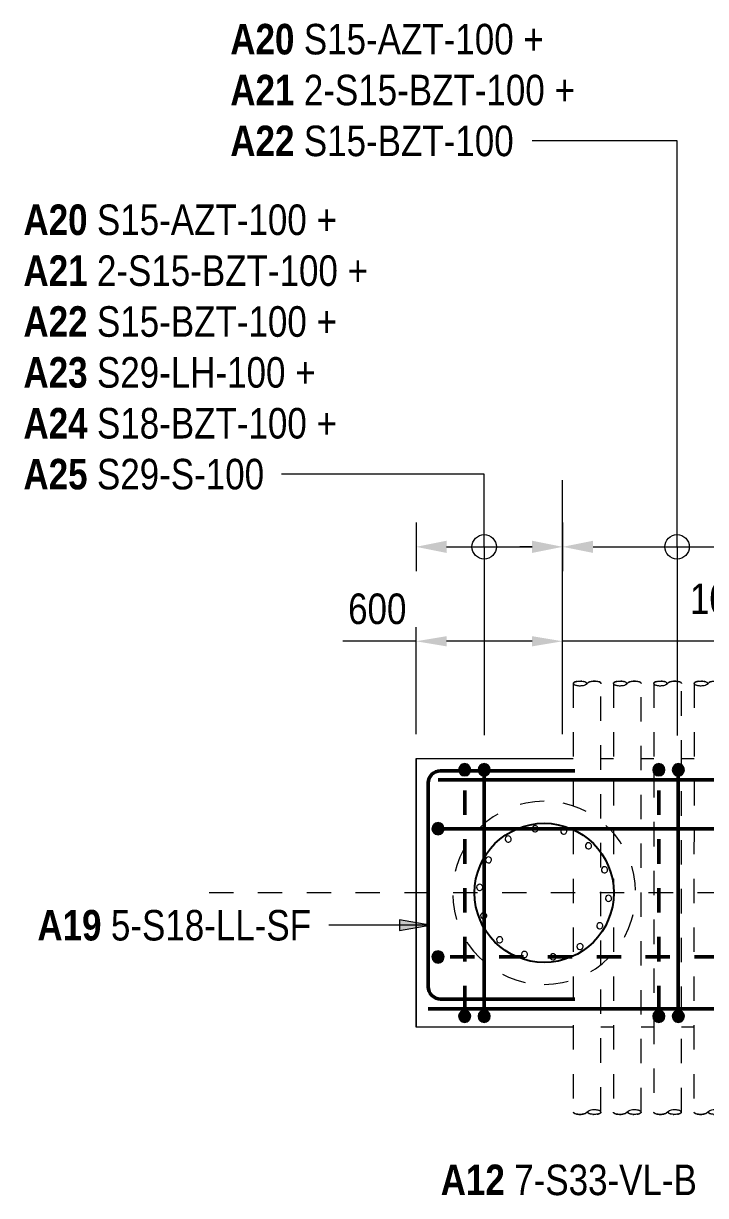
# Model space of a CAD drawing. Header units: metres. Extents: x 1652 to 1749, y -583 to 22.
# Drawn here: x 1652.378 to 1655.171, y -582.501 to -577.701 of the extents above; entities that cross this region are included whole.
import ezdxf

# ---------------------------------------------------------------- set-up
doc = ezdxf.new("R2010")
doc.units = ezdxf.units.M
doc.linetypes.add('JacobsDash', pattern=[0.0045, 0.003, -0.0015])
doc.linetypes.add('JacobsGridLine', pattern=[0.0145, 0.01, -0.001, 0.0025, -0.001])
doc.layers.get('Defpoints').update_dxf_attribs({"color": 41})
for name, color, linetype, lineweight in [('BRIDGE-ABUTMENT-CONC', 7, 'Continuous', 50), ('D-BDGE', 7, 'Continuous', 13), ('D-BDGE-FNDN-LINES-18-HID', 7, 'JacobsDash', 18), ('D-BDGE-LINE', 7, 'Continuous', 9), ('D-ENHA-GEN-LINE', 7, 'Continuous', 9), ('D-ENHA-GEN-LINE-GRIDS', 7, 'Continuous', 9), ('D-ENHA-TEXT', 7, 'Continuous', 9), ('D-ENHA-TEXT-DIMS', 7, 'Continuous', 9)]:
    doc.layers.add(name, color=color, linetype=linetype, lineweight=lineweight)
doc.layers.add('D-BDGE-Conduits', color=1, linetype='Continuous', lineweight=9, true_color=0xff0000)
doc.styles.add('Arial Narrow', font='ARIALN.TTF', dxfattribs={"height": 0.125})
doc.styles.add('Arial Narrow_B', font='ARIALNB.TTF', dxfattribs={"height": 0.125})
doc.dimstyles.new('Dimension_Standard_O__mm_', dxfattribs={"dimscale": 0.3048, "dimtxt": 0.127929, "dimasz": 0.410105, "dimexe": 0.393701, "dimexo": 0.246063, "dimgap": 0.246063, "dimtad": 1, "dimdec": 0, "dimlfac": 1000, "dimzin": 0, "dimdsep": 46, "dimtxsty": 'Arial Narrow', "dimsah": 1, "dimcen": 0.09, "dimaunit": 1, "dimadec": 4, "dimazin": 0, "dimtfac": 1, "dimtdec": 4, "dimtix": 1, "dimtmove": 2, "dimatfit": 3, "dimfxl": 1, "dimtvp": 1, "dimtfill": 1, "dimtolj": 1, "dimtzin": 0, "dimlwd": 18, "dimlwe": 18, "dimarcsym": 2})

# ---------------------------------------------------------------- blocks, each defined once
blk = doc.blocks.new('01_SFO_FRP_Pile_CastInPlace_CS - CAST-IN-PLACE PILE - 0750-7668704-DRG-1075 - ABUTMENT A REINFORCEMENT PLAN')
at = {"layer": 'D-BDGE-FNDN-LINES-18-HID', "color": 252, "true_color": 0x888888}
for start, end in [(90, 270), (270, 90)]:
    blk.add_arc((0, 0), 0.375, start, end, dxfattribs=at)
blk = doc.blocks.new('CS_DET_Rebar Combined - Multiple Bar-5956641-DRG-1075 - ABUTMENT A REINFORCEMENT PLAN')
at = {"layer": 'D-BDGE-LINE'}
for points in [[(0.025, 0), (0.0241, 0.0065), (0.0217, 0.0125), (0.0177, 0.0177), (0.0125, 0.0217), (0.0065, 0.0241), (0, 0.025), (-0.0065, 0.0241), (-0.0125, 0.0217), (-0.0177, 0.0177), (-0.0217, 0.0125), (-0.0241, 0.0065), (-0.025, 0), (-0.0241, -0.0065), (-0.0217, -0.0125), (-0.0177, -0.0177), (-0.0125, -0.0217), (-0.0065, -0.0241), (0, -0.025), (0.0065, -0.0241), (0.0125, -0.0217), (0.0177, -0.0177), (0.0217, -0.0125), (0.0241, -0.0065)], [(1.035, 0), (1.0339, 0.0071), (1.0317, 0.0125), (1.0277, 0.0177), (1.0225, 0.0217), (1.0165, 0.0241), (1.01, 0.025), (1.0035, 0.0241), (0.9975, 0.0217), (0.9923, 0.0177), (0.9883, 0.0125), (0.9859, 0.0065), (0.985, 0), (0.9859, -0.0065), (0.9883, -0.0125), (0.9923, -0.0177), (0.9975, -0.0217), (1.0035, -0.0241), (1.01, -0.025), (1.0165, -0.0241), (1.0225, -0.0217), (1.0277, -0.0177), (1.0317, -0.0125), (1.0341, -0.0065)]]:
    blk.add_hatch(color=256, dxfattribs=at).paths.add_polyline_path(points)
at = {"layer": 'D-BDGE-LINE', "lineweight": 50}
blk.add_line((0.025, 0), (0.985, 0), dxfattribs=at)
at = {"layer": 'D-BDGE-LINE'}
for centre, start, end in [((0, 0), 360, 180), ((0, 0), 180, 360), ((1.01, 0), 360, 180), ((1.01, 0), 180, 360)]:
    blk.add_arc(centre, 0.025, start, end, dxfattribs=at)
blk = doc.blocks.new('CS_DET_Rebar Combined - Multiple Bar-5956686-DRG-1075 - ABUTMENT A REINFORCEMENT PLAN')
at = {"layer": 'D-BDGE-LINE'}
for points in [[(0.025, 0), (0.0241, 0.0065), (0.0217, 0.0125), (0.0177, 0.0177), (0.0125, 0.0217), (0.0065, 0.0241), (0, 0.025), (-0.0065, 0.0241), (-0.0125, 0.0217), (-0.0177, 0.0177), (-0.0217, 0.0125), (-0.0241, 0.0065), (-0.025, 0), (-0.0241, -0.0065), (-0.0217, -0.0125), (-0.0177, -0.0177), (-0.0125, -0.0217), (-0.0065, -0.0241), (0, -0.025), (0.0065, -0.0241), (0.0125, -0.0217), (0.0177, -0.0177), (0.0217, -0.0125), (0.0241, -0.0065)], [(1.035, 0), (1.0339, 0.0071), (1.0317, 0.0125), (1.0277, 0.0177), (1.0225, 0.0217), (1.0165, 0.0241), (1.01, 0.025), (1.0035, 0.0241), (0.9975, 0.0217), (0.9923, 0.0177), (0.9883, 0.0125), (0.9859, 0.0065), (0.985, 0), (0.9859, -0.0065), (0.9883, -0.0125), (0.9923, -0.0177), (0.9975, -0.0217), (1.0035, -0.0241), (1.01, -0.025), (1.0165, -0.0241), (1.0225, -0.0217), (1.0277, -0.0177), (1.0317, -0.0125), (1.0341, -0.0065)]]:
    blk.add_hatch(color=256, dxfattribs=at).paths.add_polyline_path(points)
at = {"layer": 'D-BDGE-LINE', "linetype": 'JacobsDash', "lineweight": 50}
blk.add_line((0.985, 0), (0.025, 0), dxfattribs=at)
at = {"layer": 'D-BDGE-LINE'}
for centre, start, end in [((0, 0), 360, 180), ((0, 0), 180, 360), ((1.01, 0), 360, 180), ((1.01, 0), 180, 360)]:
    blk.add_arc(centre, 0.025, start, end, dxfattribs=at)
blk = doc.blocks.new('CS_DET_Reinf_Bar Marking - Scale 10-6090033-DRG-1075 - ABUTMENT A REINFORCEMENT PLAN')
at = {"layer": 'D-BDGE-LINE'}
for start, end in [(0, 180), (180, 0)]:
    blk.add_arc((0, 0), 0.0125, start, end, dxfattribs=at)
blk = doc.blocks.new('SC_DET_BREAK LINE - Pipe Break-7475145-DRG-1075 - ABUTMENT A REINFORCEMENT PLAN')
at = {"layer": 'D-BDGE-LINE', "color": 143, "lineweight": 13, "true_color": 0x78aac8}
for p, q in [((0.0608, 0.003), (0.0567, 0)), ((0.0567, 0), (0.0608, 0.003)), ((0.0567, 0), (0.0526, -0.003)), ((0.0567, 0), (0.0526, -0.003)), ((0.0608, -0.003), (0.0567, 0)), ((0.0567, 0), (0.0608, -0.003))]:
    blk.add_line(p, q, dxfattribs=at)
blk.add_ellipse((0.027, 0), major_axis=(0.027, 0), ratio=0.349427, start_param=3.141593, end_param=5.961804, dxfattribs=at)
for points in [[(0.0037, -0.0048), (0.0025, -0.004), (0.0006, -0.0025), (0, -0.0008), (0, 0)], [(0.1134, 0), (0.1134, -0.0006), (0.1132, -0.0017), (0.1119, -0.0033), (0.1106, -0.0043), (0.1098, -0.0048)], [(0.1129, -0.002), (0.1132, -0.0013), (0.1134, -0.0007), (0.1134, 0)], [(0.0608, -0.003), (0.0614, -0.0036), (0.0622, -0.0042), (0.0631, -0.0048)], [(0.0641, -0.0053), (0.0649, -0.0057), (0.0657, -0.0061), (0.0667, -0.0064)], [(0.0679, -0.0069), (0.0693, -0.0073), (0.0707, -0.0077), (0.0722, -0.008)], [(0.0794, -0.0091), (0.0806, -0.0092), (0.0819, -0.0093), (0.0832, -0.0094)], [(0.098, -0.0085), (0.0991, -0.0084), (0.1003, -0.0081), (0.1014, -0.0079)], [(0.1029, -0.0075), (0.1044, -0.0071), (0.1058, -0.0066), (0.107, -0.0061)], [(0.107, -0.0061), (0.108, -0.0057), (0.1089, -0.0053), (0.1097, -0.0048)], [(0.111, -0.0039), (0.1116, -0.0035), (0.112, -0.003), (0.1124, -0.0026)]]:
    blk.add_open_spline(points, degree=3, dxfattribs=at)
for points, knots in [([(0.1134, 0), (0.1134, 0.0007), (0.1129, 0.0022), (0.1107, 0.0043), (0.1072, 0.0062), (0.1025, 0.0077), (0.0969, 0.0088), (0.0908, 0.0094), (0.0844, 0.0095), (0.076, 0.0089), (0.0686, 0.0074), (0.0633, 0.005), (0.0615, 0.0037), (0.0608, 0.003)], [0.5, 0.5, 0.5, 0.5, 0.5416667, 0.5833333, 0.625, 0.6666667, 0.7083333, 0.75, 0.7916667, 0.8333333, 0.9166667, 0.9583333, 1, 1, 1, 1]), ([(0.0526, -0.003), (0.0521, -0.0035), (0.0509, -0.0045), (0.0482, -0.0059), (0.0449, -0.0071), (0.0398, -0.0085), (0.0323, -0.0095), (0.0226, -0.0095), (0.0119, -0.0082), (0.0061, -0.0062), (0.0037, -0.0048)], [0, 0, 0, 0, 0.0625, 0.125, 0.1875, 0.25, 0.375, 0.5, 0.625, 0.8125, 0.8125, 0.8125, 0.8125]), ([(0.1098, -0.0048), (0.109, -0.0052), (0.1071, -0.0062), (0.1037, -0.0073), (0.0984, -0.0086), (0.0878, -0.0099), (0.0746, -0.009), (0.0649, -0.006), (0.0618, -0.004), (0.0608, -0.003)], [0.1875, 0.1875, 0.1875, 0.1875, 0.25, 0.3125, 0.375, 0.5, 0.75, 0.875, 1, 1, 1, 1])]:
    blk.add_open_spline(points, degree=3, knots=knots, dxfattribs=at)
blk = doc.blocks.new('SC_DET_BREAK LINE - Pipe Break-7475341-DRG-1075 - ABUTMENT A REINFORCEMENT PLAN')
at = {"layer": 'D-BDGE-LINE', "color": 143, "lineweight": 13, "true_color": 0x78aac8}
for p, q in [((0.0607, 0.003), (0.0566, 0)), ((0.0566, 0), (0.0607, 0.003)), ((0.0566, 0), (0.0526, -0.003)), ((0.0566, 0), (0.0526, -0.003)), ((0.0607, -0.003), (0.0566, 0)), ((0.0566, 0), (0.0607, -0.003))]:
    blk.add_line(p, q, dxfattribs=at)
blk.add_ellipse((0.027, 0), major_axis=(0.027, 0), ratio=0.349427, start_param=3.141593, end_param=5.961804, dxfattribs=at)
for points, knots in [([(0.0526, -0.003), (0.0521, -0.0035), (0.0508, -0.0045), (0.0482, -0.0059), (0.0449, -0.0071), (0.0397, -0.0084), (0.0322, -0.0095), (0.0226, -0.0095), (0.0119, -0.0082), (0.0043, -0.0056), (0.0006, -0.0025), (0, -0.0008), (0, 0)], [0, 0, 0, 0, 0.0625, 0.125, 0.1875, 0.25, 0.375, 0.5, 0.625, 0.8125, 0.90625, 1, 1, 1, 1]), ([(0.1133, 0), (0.1133, 0.0007), (0.1128, 0.0022), (0.1106, 0.0043), (0.107, 0.0062), (0.1024, 0.0077), (0.0968, 0.0088), (0.0907, 0.0094), (0.0843, 0.0095), (0.0759, 0.0089), (0.0685, 0.0074), (0.0632, 0.005), (0.0614, 0.0037), (0.0607, 0.003)], [0.5, 0.5, 0.5, 0.5, 0.5416667, 0.5833333, 0.625, 0.6666667, 0.7083333, 0.75, 0.7916667, 0.8333333, 0.9166667, 0.9583333, 1, 1, 1, 1]), ([(0.1133, 0), (0.1133, -0.0006), (0.113, -0.0017), (0.1117, -0.0033), (0.1097, -0.0048), (0.107, -0.0061), (0.1036, -0.0073), (0.0983, -0.0086), (0.0877, -0.0099), (0.0745, -0.009), (0.0648, -0.006), (0.0617, -0.004), (0.0607, -0.003)], [0, 0, 0, 0, 0.0625, 0.125, 0.1875, 0.25, 0.3125, 0.375, 0.5, 0.75, 0.875, 1, 1, 1, 1])]:
    blk.add_open_spline(points, degree=3, knots=knots, dxfattribs=at)
for points in [[(0.1127, -0.002), (0.1131, -0.0013), (0.1133, -0.0007), (0.1133, 0)], [(0.0607, -0.003), (0.0613, -0.0036), (0.0621, -0.0042), (0.063, -0.0048)], [(0.064, -0.0053), (0.0648, -0.0057), (0.0656, -0.0061), (0.0666, -0.0064)], [(0.0678, -0.0069), (0.0692, -0.0073), (0.0707, -0.0077), (0.0723, -0.0081)], [(0.0792, -0.0091), (0.0805, -0.0092), (0.0818, -0.0093), (0.0831, -0.0094)], [(0.0978, -0.0085), (0.099, -0.0083), (0.1001, -0.0081), (0.1012, -0.0079)], [(0.1028, -0.0075), (0.1043, -0.0071), (0.1056, -0.0066), (0.1068, -0.0061)], [(0.1068, -0.0061), (0.1079, -0.0057), (0.1088, -0.0053), (0.1095, -0.0048)], [(0.1109, -0.0039), (0.1114, -0.0035), (0.1119, -0.003), (0.1122, -0.0026)]]:
    blk.add_open_spline(points, degree=3, dxfattribs=at)
blk = doc.blocks.new('SC_DET_BREAK LINE - Pipe Break-V1-DRG-1075 - ABUTMENT A REINFORCEMENT PLAN')
at = {"layer": 'D-BDGE-LINE', "color": 143, "lineweight": 13, "true_color": 0x78aac8}
for p, q in [((0.0608, 0.003), (0.0567, 0)), ((0.0567, 0), (0.0608, 0.003)), ((0.0567, 0), (0.0526, -0.003)), ((0.0567, 0), (0.0526, -0.003)), ((0.0608, -0.003), (0.0567, 0)), ((0.0567, 0), (0.0608, -0.003))]:
    blk.add_line(p, q, dxfattribs=at)
for start_param, end_param in [(3.141593, 3.790833), (3.846645, 5.961804)]:
    blk.add_ellipse((0.027, 0), major_axis=(0.027, 0), ratio=0.349427, start_param=start_param, end_param=end_param, dxfattribs=at)
for points in [[(0.0037, -0.0048), (0.0025, -0.004), (0.0006, -0.0025), (0, -0.0008), (0, 0)], [(0.1134, 0), (0.1134, -0.0006), (0.1132, -0.0017), (0.1119, -0.0033), (0.1106, -0.0043), (0.1098, -0.0048)], [(0.1129, -0.002), (0.1132, -0.0013), (0.1134, -0.0007), (0.1134, 0)], [(0.0608, -0.003), (0.0614, -0.0036), (0.0622, -0.0042), (0.0631, -0.0048)], [(0.0641, -0.0053), (0.0649, -0.0057), (0.0657, -0.0061), (0.0667, -0.0064)], [(0.0679, -0.0069), (0.0693, -0.0073), (0.0708, -0.0077), (0.0724, -0.0081)], [(0.0794, -0.0091), (0.0806, -0.0092), (0.0819, -0.0093), (0.0832, -0.0094)], [(0.098, -0.0085), (0.0991, -0.0084), (0.1003, -0.0081), (0.1014, -0.0079)], [(0.1029, -0.0075), (0.1044, -0.0071), (0.1058, -0.0066), (0.107, -0.0061)], [(0.107, -0.0061), (0.108, -0.0057), (0.1089, -0.0053), (0.1097, -0.0048)], [(0.111, -0.0039), (0.1116, -0.0035), (0.112, -0.003), (0.1124, -0.0026)]]:
    blk.add_open_spline(points, degree=3, dxfattribs=at)
for points, knots in [([(0.1134, 0), (0.1134, 0.0007), (0.1129, 0.0022), (0.1107, 0.0043), (0.1072, 0.0062), (0.1025, 0.0077), (0.0969, 0.0088), (0.0908, 0.0094), (0.0844, 0.0095), (0.076, 0.0089), (0.0686, 0.0074), (0.0633, 0.005), (0.0615, 0.0037), (0.0608, 0.003)], [0.5, 0.5, 0.5, 0.5, 0.5416667, 0.5833333, 0.625, 0.6666667, 0.7083333, 0.75, 0.7916667, 0.8333333, 0.9166667, 0.9583333, 1, 1, 1, 1]), ([(0.0526, -0.003), (0.0521, -0.0035), (0.0509, -0.0045), (0.0482, -0.0059), (0.0449, -0.0071), (0.0398, -0.0085), (0.0323, -0.0095), (0.0226, -0.0095), (0.0119, -0.0082), (0.0061, -0.0062), (0.0037, -0.0048)], [0, 0, 0, 0, 0.0625, 0.125, 0.1875, 0.25, 0.375, 0.5, 0.625, 0.8125, 0.8125, 0.8125, 0.8125]), ([(0.1098, -0.0048), (0.109, -0.0052), (0.1071, -0.0062), (0.1037, -0.0073), (0.0984, -0.0086), (0.0878, -0.0099), (0.0746, -0.009), (0.0649, -0.006), (0.0618, -0.004), (0.0608, -0.003)], [0.1875, 0.1875, 0.1875, 0.1875, 0.25, 0.3125, 0.375, 0.5, 0.75, 0.875, 1, 1, 1, 1])]:
    blk.add_open_spline(points, degree=3, knots=knots, dxfattribs=at)
blk = doc.blocks.new('SC_DET_BREAK LINE - Pipe Break-6358259-DRG-1075 - ABUTMENT A REINFORCEMENT PLAN')
at = {"layer": 'D-BDGE-LINE', "color": 143, "lineweight": 13, "true_color": 0x78aac8}
for p, q in [((0.0608, 0.003), (0.0567, 0)), ((0.0567, 0), (0.0608, 0.003)), ((0.0567, 0), (0.0526, -0.003)), ((0.0567, 0), (0.0526, -0.003)), ((0.0608, -0.003), (0.0567, 0)), ((0.0567, 0), (0.0608, -0.003))]:
    blk.add_line(p, q, dxfattribs=at)
blk.add_ellipse((0.027, 0), major_axis=(0.027, 0), ratio=0.349427, start_param=3.141593, end_param=5.961804, dxfattribs=at)
for points, knots in [([(0.0526, -0.003), (0.0521, -0.0035), (0.0509, -0.0045), (0.0482, -0.0059), (0.0449, -0.0071), (0.0398, -0.0085), (0.0323, -0.0095), (0.0226, -0.0095), (0.0119, -0.0082), (0.0043, -0.0056), (0.0006, -0.0025), (0, -0.0008), (0, 0)], [0, 0, 0, 0, 0.0625, 0.125, 0.1875, 0.25, 0.375, 0.5, 0.625, 0.8125, 0.90625, 1, 1, 1, 1]), ([(0.1134, 0), (0.1134, 0.0007), (0.1129, 0.0022), (0.1107, 0.0043), (0.1072, 0.0062), (0.1025, 0.0077), (0.0969, 0.0088), (0.0908, 0.0094), (0.0844, 0.0095), (0.076, 0.0089), (0.0686, 0.0074), (0.0633, 0.005), (0.0615, 0.0037), (0.0608, 0.003)], [0.5, 0.5, 0.5, 0.5, 0.5416667, 0.5833333, 0.625, 0.6666667, 0.7083333, 0.75, 0.7916667, 0.8333333, 0.9166667, 0.9583333, 1, 1, 1, 1]), ([(0.1098, -0.0048), (0.109, -0.0052), (0.1071, -0.0062), (0.1037, -0.0073), (0.0984, -0.0086), (0.0878, -0.0099), (0.0746, -0.009), (0.0649, -0.006), (0.0618, -0.004), (0.0608, -0.003)], [0.1875, 0.1875, 0.1875, 0.1875, 0.25, 0.3125, 0.375, 0.5, 0.75, 0.875, 1, 1, 1, 1])]:
    blk.add_open_spline(points, degree=3, knots=knots, dxfattribs=at)
for points in [[(0.1134, 0), (0.1134, -0.0006), (0.1132, -0.0017), (0.1119, -0.0033), (0.1106, -0.0043), (0.1098, -0.0048)], [(0.1129, -0.002), (0.1132, -0.0013), (0.1134, -0.0007), (0.1134, 0)], [(0.0608, -0.003), (0.0614, -0.0036), (0.0622, -0.0042), (0.0631, -0.0048)], [(0.0641, -0.0053), (0.0649, -0.0057), (0.0657, -0.0061), (0.0667, -0.0064)], [(0.0679, -0.0069), (0.0693, -0.0073), (0.0708, -0.0077), (0.0724, -0.0081)], [(0.0794, -0.0091), (0.0806, -0.0092), (0.0819, -0.0093), (0.0832, -0.0094)], [(0.098, -0.0085), (0.0991, -0.0084), (0.1003, -0.0081), (0.1014, -0.0079)], [(0.1029, -0.0075), (0.1044, -0.0071), (0.1058, -0.0066), (0.107, -0.0061)], [(0.107, -0.0061), (0.108, -0.0057), (0.1089, -0.0053), (0.1097, -0.0048)], [(0.111, -0.0039), (0.1116, -0.0035), (0.112, -0.003), (0.1124, -0.0026)]]:
    blk.add_open_spline(points, degree=3, dxfattribs=at)
blk = doc.blocks.new('SC_DET_BREAK LINE - Pipe Break-6358486-DRG-1075 - ABUTMENT A REINFORCEMENT PLAN')
at = {"layer": 'D-BDGE-LINE', "color": 143, "lineweight": 13, "true_color": 0x78aac8}
for p, q in [((0.0608, 0.003), (0.0567, 0)), ((0.0567, 0), (0.0608, 0.003)), ((0.0567, 0), (0.0526, -0.003)), ((0.0567, 0), (0.0526, -0.003)), ((0.0608, -0.003), (0.0567, 0)), ((0.0567, 0), (0.0608, -0.003))]:
    blk.add_line(p, q, dxfattribs=at)
blk.add_ellipse((0.027, 0), major_axis=(0.027, 0), ratio=0.349427, start_param=3.141593, end_param=5.961804, dxfattribs=at)
for points, knots in [([(0.0526, -0.003), (0.0521, -0.0035), (0.0509, -0.0045), (0.0482, -0.0059), (0.0449, -0.0071), (0.0398, -0.0085), (0.0323, -0.0095), (0.0226, -0.0095), (0.0119, -0.0082), (0.0043, -0.0056), (0.0006, -0.0025), (0, -0.0008), (0, 0)], [0, 0, 0, 0, 0.0625, 0.125, 0.1875, 0.25, 0.375, 0.5, 0.625, 0.8125, 0.90625, 1, 1, 1, 1]), ([(0.1134, 0), (0.1134, 0.0007), (0.1129, 0.0022), (0.1107, 0.0043), (0.1072, 0.0062), (0.1025, 0.0077), (0.0969, 0.0088), (0.0908, 0.0094), (0.0844, 0.0095), (0.076, 0.0089), (0.0686, 0.0074), (0.0633, 0.005), (0.0615, 0.0037), (0.0608, 0.003)], [0.5, 0.5, 0.5, 0.5, 0.5416667, 0.5833333, 0.625, 0.6666667, 0.7083333, 0.75, 0.7916667, 0.8333333, 0.9166667, 0.9583333, 1, 1, 1, 1]), ([(0.1134, 0), (0.1134, -0.0006), (0.1132, -0.0017), (0.1119, -0.0033), (0.1099, -0.0048), (0.1071, -0.0062), (0.1037, -0.0073), (0.0984, -0.0086), (0.0878, -0.0099), (0.0746, -0.009), (0.0649, -0.006), (0.0618, -0.004), (0.0608, -0.003)], [0, 0, 0, 0, 0.0625, 0.125, 0.1875, 0.25, 0.3125, 0.375, 0.5, 0.75, 0.875, 1, 1, 1, 1])]:
    blk.add_open_spline(points, degree=3, knots=knots, dxfattribs=at)
for points in [[(0.1129, -0.002), (0.1132, -0.0013), (0.1134, -0.0007), (0.1134, 0)], [(0.0608, -0.003), (0.0614, -0.0036), (0.0622, -0.0042), (0.0632, -0.0048)], [(0.0641, -0.0053), (0.0649, -0.0057), (0.0657, -0.0061), (0.0667, -0.0064)], [(0.0679, -0.0069), (0.0693, -0.0073), (0.0708, -0.0077), (0.0724, -0.0081)], [(0.0794, -0.0091), (0.0806, -0.0092), (0.0819, -0.0093), (0.0832, -0.0094)], [(0.098, -0.0085), (0.0991, -0.0084), (0.1003, -0.0081), (0.1014, -0.0079)], [(0.1029, -0.0075), (0.1044, -0.0071), (0.1058, -0.0066), (0.107, -0.0061)], [(0.107, -0.0061), (0.1082, -0.0056), (0.1093, -0.0051), (0.1102, -0.0045)], [(0.111, -0.0039), (0.1116, -0.0035), (0.112, -0.003), (0.1124, -0.0026)]]:
    blk.add_open_spline(points, degree=3, dxfattribs=at)
blk = doc.blocks.new('T2DExtentArrowReinf_v1 - Extent-6943942-DRG-1075 - ABUTMENT A REINFORCEMENT PLAN')
at = {"layer": 'D-BDGE-LINE'}
for p, q in [((0, 0.01), (0, -0.0818)), ((0.125, 0), (0.475, 0)), ((0.279, 0), (0.279, -0.7708)), ((0.6, -0.0763), (0.6, 0))]:
    blk.add_line(p, q, dxfattribs=at)
blk = doc.blocks.new('T2DExtentArrowReinf_v1 - Extent-7478989-DRG-1075 - ABUTMENT A REINFORCEMENT PLAN')
at = {"layer": 'D-BDGE-LINE'}
for p, q in [((0, 0.01), (0, -0.0818)), ((0.125, 0), (0.925, 0)), ((0.469, 0), (0.469, -0.7728)), ((1.05, -0.0763), (1.05, 0))]:
    blk.add_line(p, q, dxfattribs=at)
blk = doc.blocks.new('CS_DET_Reinf_Bar Section_Solid - Reo Dot 50-6224975-DRG-1075 - ABUTMENT A REINFORCEMENT PLAN')
at = {"layer": 'D-BDGE-LINE'}
blk.add_hatch(color=256, dxfattribs=at).paths.add_polyline_path([(0, -0.025), (0.0065, -0.0241), (0.0125, -0.0217), (0.0177, -0.0177), (0.0217, -0.0125), (0.0241, -0.0065), (0.025, 0), (0.0241, 0.0065), (0.0217, 0.0125), (0.0177, 0.0177), (0.0125, 0.0217), (0.0065, 0.0241), (0, 0.025), (-0.0065, 0.0241), (-0.0125, 0.0217), (-0.0177, 0.0177), (-0.0217, 0.0125), (-0.0241, 0.0065), (-0.025, 0), (-0.0241, -0.0065), (-0.0217, -0.0125), (-0.0177, -0.0177), (-0.0125, -0.0217), (-0.0065, -0.0241)])
for start, end in [(360, 180), (180, 360)]:
    blk.add_arc((0, 0), 0.025, start, end, dxfattribs=at)
blk = doc.blocks.new('DIMBLOCK1-DRG-1075 - ABUTMENT A REINFORCEMENT PLAN')
at = {"layer": 'D-ENHA-TEXT-DIMS', "color": 0, "lineweight": 18, "transparency": 16777216}
for p, q in [((1653.9857, -580.6112), (1653.9857, -580.111)), ((1654.5857, -580.6112), (1654.5857, -580.111)), ((1654.4607, -580.231), (1654.1107, -580.231))]:
    blk.add_line(p, q, dxfattribs=at)
at = {"layer": 'D-ENHA-TEXT-DIMS', "color": 0, "transparency": 16777216}
for points in [[(1654.1107, -580.2101), (1654.1107, -580.2518), (1653.9857, -580.231)], [(1654.4607, -580.2101), (1654.4607, -580.2518), (1654.5857, -580.231)]]:
    blk.add_solid(points, dxfattribs=at)
at = {"layer": 'Defpoints', "color": 0, "transparency": 16777216}
for p in [(1653.9857, -580.231), (1653.9857, -580.6862), (1654.5857, -580.6862)]:
    blk.add_point(p, dxfattribs=at)
at = {"layer": 'D-ENHA-TEXT-DIMS', "color": 0, "lineweight": 18, "transparency": 16777216, "insert": (1653.7073, -580.0355), "char_height": 0.125, "width": 0.285099, "attachment_point": 1, "line_spacing_factor": 0.974696, "style": 'Arial Narrow', "bg_fill": 3, "box_fill_scale": 1.1, "bg_fill_color": 256, "bg_fill_true_color": 13158600, "bg_fill_transparency": 0}
blk.add_mtext('\\A1;600', dxfattribs=at)
blk = doc.blocks.new('DIMBLOCK2-DRG-1075 - ABUTMENT A REINFORCEMENT PLAN')
at = {"layer": 'D-ENHA-TEXT-DIMS', "color": 0, "lineweight": 18, "transparency": 16777216}
for p, q in [((1654.5857, -580.6112), (1654.5857, -580.111)), ((1655.6357, -580.6112), (1655.6357, -580.111)), ((1654.4607, -580.231), (1654.3357, -580.231)), ((1655.6357, -580.231), (1654.5857, -580.231)), ((1655.7607, -580.231), (1655.8857, -580.231))]:
    blk.add_line(p, q, dxfattribs=at)
at = {"layer": 'D-ENHA-TEXT-DIMS', "color": 0, "transparency": 16777216}
for points in [[(1654.4607, -580.2101), (1654.4607, -580.2518), (1654.5857, -580.231)], [(1655.7607, -580.2101), (1655.7607, -580.2518), (1655.6357, -580.231)]]:
    blk.add_solid(points, dxfattribs=at)
at = {"layer": 'Defpoints', "color": 0, "transparency": 16777216}
for p in [(1654.5857, -580.231), (1654.5857, -580.6862), (1655.6357, -580.6862)]:
    blk.add_point(p, dxfattribs=at)
at = {"layer": 'D-ENHA-TEXT-DIMS', "color": 0, "lineweight": 18, "transparency": 16777216, "insert": (1655.1073, -579.9944), "char_height": 0.125, "width": 0.380132, "attachment_point": 1, "line_spacing_factor": 0.974696, "style": 'Arial Narrow', "bg_fill": 3, "box_fill_scale": 1.1, "bg_fill_color": 256, "bg_fill_true_color": 13158600, "bg_fill_transparency": 0}
blk.add_mtext('\\A1;1050', dxfattribs=at)

msp = doc.modelspace()

# ---------------------------------------------------------------- hatches: boundary and pattern name
at = {"layer": 'D-ENHA-GEN-LINE', "lineweight": 5}
for points in [[(1654.1107, -579.8692), (1654.1107, -579.8192), (1653.9857, -579.8442), (1654.0351, -579.854)], [(1654.4607, -579.8692), (1654.5857, -579.8442), (1654.4607, -579.8192)], [(1654.7107, -579.8692), (1654.7107, -579.8192), (1654.5857, -579.8442)]]:
    msp.add_hatch(color=256, dxfattribs=at).paths.add_polyline_path(points)
at = {"layer": 'D-ENHA-TEXT'}
msp.add_hatch(color=256, dxfattribs=at).paths.add_polyline_path([(1654.0422, -581.394), (1653.9172, -581.372), (1653.9172, -581.416)])

# ---------------------------------------------------------------- linework, layer by layer
at = {"layer": 'BRIDGE-ABUTMENT-CONC', "lineweight": 13}
for p, q in [((1653.9859, -580.7113), (1653.9857, -581.3113)), ((1653.9858, -581.3113), (1653.9859, -580.7113)), ((1653.9859, -580.7113), (1653.9859, -580.7113)), ((1653.9859, -580.7113), (1653.9869, -580.7113)), ((1653.9869, -580.7113), (1654.629, -580.7115)), ((1654.7423, -580.7115), (1654.794, -580.7115)), ((1654.9073, -580.7115), (1654.959, -580.7115)), ((1655.0723, -580.7116), (1655.124, -580.7116)), ((1653.9857, -581.3113), (1653.9856, -581.8113)), ((1653.9857, -581.8113), (1653.9858, -581.3113)), ((1654.6288, -581.8115), (1653.9857, -581.8113)), ((1654.7938, -581.8115), (1654.7422, -581.8115)), ((1654.9588, -581.8115), (1654.9072, -581.8115)), ((1655.1238, -581.8116), (1655.0722, -581.8116))]:
    msp.add_line(p, q, dxfattribs=at)
at = {"layer": 'D-BDGE', "lineweight": 9}
for p, q in [((1654.5857, -580.231), (1654.5857, -579.571)), ((1653.9857, -580.231), (1653.6857, -580.231))]:
    msp.add_line(p, q, dxfattribs=at)
at = {"layer": 'D-BDGE', "lineweight": 50}
for p, q in [((1654.1602, -580.7613), (1654.0857, -580.7613)), ((1654.2402, -580.7613), (1654.2091, -580.7613)), ((1654.6357, -580.7614), (1654.2891, -580.7613)), ((1654.0357, -580.8113), (1654.0355, -581.6463)), ((1662.5257, -580.7985), (1654.0757, -580.7985)), ((1664.0747, -580.9985), (1654.1006, -580.9985)), ((1654.0355, -581.7363), (1662.5257, -581.7363)), ((1654.0855, -581.6963), (1654.6355, -581.6964))]:
    msp.add_line(p, q, dxfattribs=at)
at = {"layer": 'D-BDGE', "linetype": 'JacobsDash', "lineweight": 50}
msp.add_line((1656.6255, -581.524), (1654.1006, -581.524), dxfattribs=at)
at = {"layer": 'D-BDGE', "color": 8, "lineweight": 25, "true_color": 0x808080}
msp.add_circle((1654.5103, -581.2614), 0.285, dxfattribs=at)
at = {"layer": 'D-BDGE', "lineweight": 50}
for centre, start, end in [((1654.0857, -580.8113), 89.9879, 179.9879), ((1654.0855, -581.6463), 179.9879, 269.9879)]:
    msp.add_arc(centre, 0.05, start, end, dxfattribs=at)
at = {"layer": 'D-BDGE-Conduits', "color": 143, "linetype": 'JacobsDash', "true_color": 0x78aac8}
for p, q in [((1654.629, -580.4035), (1654.6287, -582.1595)), ((1654.7421, -582.1571), (1654.7425, -580.4013)), ((1654.794, -580.4035), (1654.7937, -582.1595)), ((1654.9071, -582.1595), (1654.9075, -580.4035)), ((1654.959, -580.4035), (1654.959, -580.7434)), ((1655.0724, -580.7357), (1655.0725, -580.4035)), ((1655.124, -580.4035), (1655.1237, -582.1595)), ((1654.959, -580.7709), (1654.9588, -581.7537)), ((1655.0722, -581.7455), (1655.0724, -580.7784)), ((1654.9588, -581.7806), (1654.9587, -582.1595)), ((1655.0721, -582.1595), (1655.0722, -581.7888))]:
    msp.add_line(p, q, dxfattribs=at)
at = {"layer": 'D-ENHA-GEN-LINE'}
for p, q in [((1653.9857, -579.7442), (1653.9857, -579.9442)), ((1654.5857, -579.9442), (1654.5857, -579.7442)), ((1654.5857, -579.7442), (1654.5857, -579.9442)), ((1654.1107, -579.8442), (1654.1607, -579.8442)), ((1654.4607, -579.8442), (1654.4107, -579.8442)), ((1654.7107, -579.8442), (1654.7607, -579.8442))]:
    msp.add_line(p, q, dxfattribs=at)
for centre in [(1654.2647, -579.8442), (1655.0547, -579.8442)]:
    msp.add_circle(centre, 0.05, dxfattribs=at)
at = {"layer": 'D-ENHA-GEN-LINE-GRIDS', "linetype": 'JacobsGridLine', "lineweight": 18}
msp.add_line((1690.2379, -581.269), (1653.0665, -581.2611), dxfattribs=at)
at = {"layer": 'D-ENHA-TEXT'}
for p, q in [((1654.7119, -578.1816), (1654.4607, -578.1816)), ((1655.0544, -578.1816), (1654.7119, -578.1816)), ((1655.0544, -579.844), (1655.0544, -578.1816)), ((1653.9193, -579.5464), (1653.435, -579.5464)), ((1654.2644, -579.5464), (1653.9193, -579.5464)), ((1654.2644, -579.844), (1654.2644, -579.5464)), ((1653.6314, -581.394), (1653.6278, -581.394)), ((1654.0422, -581.394), (1653.6314, -581.394)), ((1654.0422, -581.394), (1653.9172, -581.372)), ((1653.9172, -581.372), (1653.9172, -581.416)), ((1653.9172, -581.416), (1654.0422, -581.394))]:
    msp.add_line(p, q, dxfattribs=at)

# ---------------------------------------------------------------- block references
at = {"layer": 'D-BDGE-FNDN-LINES-18-HID', "color": 252, "true_color": 0x888888, "rotation": 179.9878831926534}
msp.add_blockref('01_SFO_FRP_Pile_CastInPlace_CS - CAST-IN-PLACE PILE - 0750-7668704-DRG-1075 - ABUTMENT A REINFORCEMENT PLAN', (1654.5104, -581.2614), dxfattribs=at)
at = {"layer": 'D-BDGE-LINE'}
for name, p in [('T2DExtentArrowReinf_v1 - Extent-6943942-DRG-1075 - ABUTMENT A REINFORCEMENT PLAN', (1653.9857, -579.8442)), ('T2DExtentArrowReinf_v1 - Extent-7478989-DRG-1075 - ABUTMENT A REINFORCEMENT PLAN', (1654.5857, -579.8442)), ('CS_DET_Reinf_Bar Section_Solid - Reo Dot 50-6224975-DRG-1075 - ABUTMENT A REINFORCEMENT PLAN', (1654.0756, -580.9985)), ('CS_DET_Reinf_Bar Section_Solid - Reo Dot 50-6224975-DRG-1075 - ABUTMENT A REINFORCEMENT PLAN', (1654.0756, -581.524))]:
    msp.add_blockref(name, p, dxfattribs=at)
at = {"layer": 'D-BDGE-LINE', "color": 143, "true_color": 0x78aac8, "rotation": 180}
for p in [(1654.7433, -580.4035), (1654.9075, -580.4035), (1655.0725, -580.4035), (1655.2383, -580.4035)]:
    msp.add_blockref('SC_DET_BREAK LINE - Pipe Break-6358486-DRG-1075 - ABUTMENT A REINFORCEMENT PLAN', p, dxfattribs=at)
at = {"layer": 'D-BDGE-LINE'}
for name, p, rotation in [('CS_DET_Rebar Combined - Multiple Bar-5956686-DRG-1075 - ABUTMENT A REINFORCEMENT PLAN', (1654.1847, -580.7571), 270.0000000000017), ('CS_DET_Rebar Combined - Multiple Bar-5956641-DRG-1075 - ABUTMENT A REINFORCEMENT PLAN', (1654.2647, -580.7571), 270.0000000000017), ('CS_DET_Rebar Combined - Multiple Bar-5956686-DRG-1075 - ABUTMENT A REINFORCEMENT PLAN', (1654.9797, -580.7571), 270.0000000000017), ('CS_DET_Rebar Combined - Multiple Bar-5956641-DRG-1075 - ABUTMENT A REINFORCEMENT PLAN', (1655.0597, -580.7571), 270.0000000000017), ('CS_DET_Reinf_Bar Marking - Scale 10-6090033-DRG-1075 - ABUTMENT A REINFORCEMENT PLAN', (1654.4732, -580.9989), 85.13219999999681), ('CS_DET_Reinf_Bar Marking - Scale 10-6090033-DRG-1075 - ABUTMENT A REINFORCEMENT PLAN', (1654.5906, -581.0089), 85.13219999999681), ('CS_DET_Reinf_Bar Marking - Scale 10-6090033-DRG-1075 - ABUTMENT A REINFORCEMENT PLAN', (1654.363, -581.0409), 85.13219999999681), ('CS_DET_Reinf_Bar Marking - Scale 10-6090033-DRG-1075 - ABUTMENT A REINFORCEMENT PLAN', (1654.6921, -581.0689), 85.13219999999681), ('CS_DET_Reinf_Bar Marking - Scale 10-6090033-DRG-1075 - ABUTMENT A REINFORCEMENT PLAN', (1654.282, -581.1265), 85.13219999999681), ('CS_DET_Reinf_Bar Marking - Scale 10-6090033-DRG-1075 - ABUTMENT A REINFORCEMENT PLAN', (1654.7575, -581.167), 85.13219999999681), ('CS_DET_Reinf_Bar Marking - Scale 10-6090033-DRG-1075 - ABUTMENT A REINFORCEMENT PLAN', (1654.2461, -581.2388), 85.13219999999681), ('CS_DET_Reinf_Bar Marking - Scale 10-6090033-DRG-1075 - ABUTMENT A REINFORCEMENT PLAN', (1654.7739, -581.2837), 85.13219999999681), ('CS_DET_Reinf_Bar Marking - Scale 10-6090033-DRG-1075 - ABUTMENT A REINFORCEMENT PLAN', (1654.2625, -581.3555), 85.13219999999681), ('CS_DET_Reinf_Bar Marking - Scale 10-6090033-DRG-1075 - ABUTMENT A REINFORCEMENT PLAN', (1654.738, -581.396), 85.13219999999681), ('CS_DET_Reinf_Bar Marking - Scale 10-6090033-DRG-1075 - ABUTMENT A REINFORCEMENT PLAN', (1654.3279, -581.4536), 85.13219999999681), ('CS_DET_Reinf_Bar Marking - Scale 10-6090033-DRG-1075 - ABUTMENT A REINFORCEMENT PLAN', (1654.657, -581.4816), 85.13219999999681), ('CS_DET_Reinf_Bar Marking - Scale 10-6090033-DRG-1075 - ABUTMENT A REINFORCEMENT PLAN', (1654.4294, -581.5135), 85.13219999999681), ('CS_DET_Reinf_Bar Marking - Scale 10-6090033-DRG-1075 - ABUTMENT A REINFORCEMENT PLAN', (1654.5468, -581.5235), 85.13219999999681)]:
    msp.add_blockref(name, p, dxfattribs=dict(at, rotation=rotation))
at = {"layer": 'D-BDGE-LINE', "color": 143, "true_color": 0x78aac8}
for name, p in [('SC_DET_BREAK LINE - Pipe Break-6358259-DRG-1075 - ABUTMENT A REINFORCEMENT PLAN', (1654.6296, -582.1595)), ('SC_DET_BREAK LINE - Pipe Break-V1-DRG-1075 - ABUTMENT A REINFORCEMENT PLAN', (1654.7937, -582.1595)), ('SC_DET_BREAK LINE - Pipe Break-7475341-DRG-1075 - ABUTMENT A REINFORCEMENT PLAN', (1654.9587, -582.1595)), ('SC_DET_BREAK LINE - Pipe Break-7475145-DRG-1075 - ABUTMENT A REINFORCEMENT PLAN', (1655.1237, -582.1595))]:
    msp.add_blockref(name, p, dxfattribs=at)

# ---------------------------------------------------------------- texts
at = {"layer": 'D-ENHA-TEXT', "char_height": 0.125, "attachment_point": 1, "style": 'Arial Narrow_B', "bg_fill": 3, "box_fill_scale": 1, "bg_fill_color": 256, "bg_fill_transparency": 0}
for s, insert in [('A20', (1653.2249, -577.7024)), ('A21', (1653.2249, -577.9108)), ('A22', (1653.2249, -578.1191)), ('A20 ', (1652.3777, -578.4421)), ('A21', (1652.3777, -578.6504)), ('A22', (1652.3777, -578.8588)), ('A23', (1652.3777, -579.0672)), ('A24', (1652.3777, -579.2755)), ('A25', (1652.3777, -579.4839)), ('A19', (1652.4349, -581.3315))]:
    msp.add_mtext(s, dxfattribs=dict(at, insert=insert))
at = {"layer": 'D-ENHA-TEXT', "insert": (1654.0866, -582.3744), "char_height": 0.125, "attachment_point": 1, "style": 'Arial Narrow_B', "bg_fill": 3, "box_fill_scale": 1, "bg_fill_color": 256, "bg_fill_true_color": 13158600, "bg_fill_transparency": 0}
msp.add_mtext('A12', dxfattribs=at)

# ---------------------------------------------------------------- next in the draw order: texts
at = {"layer": 'D-ENHA-TEXT', "char_height": 0.125, "attachment_point": 1, "style": 'Arial Narrow', "bg_fill": 3, "box_fill_scale": 1, "bg_fill_color": 256, "bg_fill_transparency": 0}
for s, insert in [(' S15-AZT-100 +', (1653.4862, -577.7024)), (' 2-S15-BZT-100 +', (1653.4862, -577.9108)), (' S15-BZT-100', (1653.4862, -578.1191)), ('S15-AZT-100 +', (1652.6787, -578.4421)), (' 2-S15-BZT-100 + ', (1652.639, -578.6504)), (' S15-BZT-100 +', (1652.639, -578.8588)), (' S29-LH-100 +', (1652.639, -579.0672)), (' S18-BZT-100 + ', (1652.639, -579.2755)), (' S29-S-100', (1652.639, -579.4839)), (' 5-S18-LL-SF', (1652.6962, -581.3315))]:
    msp.add_mtext(s, dxfattribs=dict(at, insert=insert))
at = {"layer": 'D-ENHA-TEXT', "insert": (1654.3479, -582.3744), "char_height": 0.125, "attachment_point": 1, "style": 'Arial Narrow', "bg_fill": 3, "box_fill_scale": 1, "bg_fill_color": 256, "bg_fill_true_color": 13158600, "bg_fill_transparency": 0}
msp.add_mtext(' 7-S33-VL-B', dxfattribs=at)

# ---------------------------------------------------------------- next in the draw order: dimensions: what is measured, and where the dimension line sits
at = {"layer": 'D-ENHA-TEXT-DIMS', "lineweight": 18}
dim = msp.add_linear_dim(base=(1653.9857, -580.231), p1=(1654.5857, -580.6862), p2=(1653.9857, -580.6862), dimstyle='Dimension_Standard_O__mm_', override={"dimpost": '<>', "dimfxl": 0.6}, dxfattribs=at)
dim.commit()
dim.dimension.update_dxf_attribs({"geometry": 'DIMBLOCK1-DRG-1075 - ABUTMENT A REINFORCEMENT PLAN', "text_midpoint": (1653.8499, -580.1188), "dimtype": 160})

# ---------------------------------------------------------------- next in the draw order: dimensions: what is measured, and where the dimension line sits
dim = msp.add_linear_dim(base=(1654.5857, -580.231), p1=(1655.6357, -580.6862), p2=(1654.5857, -580.6862), dimstyle='Dimension_Standard_O__mm_', override={"dimpost": '<>', "dimfxl": 1.05}, dxfattribs=at)
dim.commit()
dim.dimension.update_dxf_attribs({"geometry": 'DIMBLOCK2-DRG-1075 - ABUTMENT A REINFORCEMENT PLAN', "text_midpoint": (1655.2973, -580.0778), "dimtype": 160})

doc.saveas('drawing.dxf')
